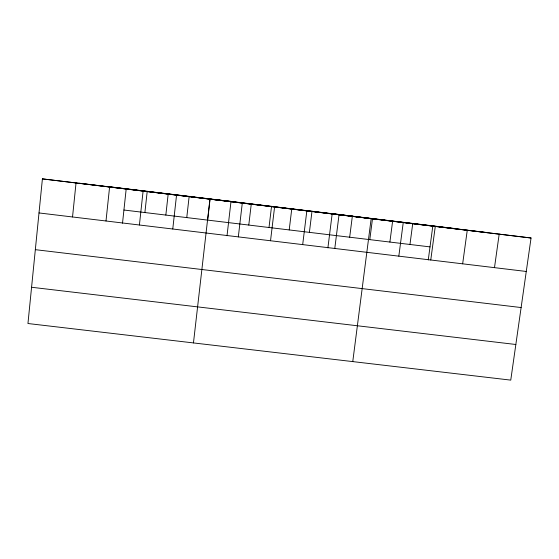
<?xml version="1.0" encoding="UTF-8"?>
<svg xmlns="http://www.w3.org/2000/svg" width="559" height="559" viewBox="0 0 559 559"><rect width="100%" height="100%" fill="white"/><g stroke="black" fill="none" stroke-linecap="round" stroke-linejoin="round"><path stroke-width="0.84" d="M42.407 178.88L27.95 323.521L510.758 380.12L531.05 238.001L42.407 178.88L531.05 238.001M72.53 216.969L76.031 182.954M106 220.987L109.592 187.013M122.512 223.209L126.215 188.704M139.408 225.004L143.104 191.066M144.893 212.553L147.22 191.241M165.841 215.075L168.203 193.784M172.766 229.008L176.546 195.112M186.762 217.598L189.166 196.321M193.463 342.926L209.939 199.151L231.014 201.38L227.017 235.758M207.662 220.113L210.1 198.85M238.323 236.883L242.292 203.064M248.783 225.067L251.291 203.839M269.005 227.499L271.548 206.285M270.528 240.747L274.588 206.977M289.206 229.931L291.784 208.738M302.685 244.611L306.835 210.876M309.386 232.362L311.999 211.183M327.902 247.875L332.193 213.629L371.162 218.66L352.764 361.596M334.785 248.469L339.027 214.768M349.675 237.219L352.366 216.067M369.792 239.636L372.518 218.506M389.889 242.061L392.649 220.938M398.826 256.162L403.249 222.538M409.964 244.479L412.759 223.376M428.264 259.928L432.841 225.801M430.765 259.998L435.279 226.416M462.656 263.827L467.254 230.287M494.491 267.649L499.18 234.144M35.336 249.67L521.121 307.548M31.577 287.263L515.845 344.491M106.469 186.392L456.067 228.687M79.315 183.205L487.916 232.649M123.93 210.023L430.018 246.889M39.004 212.944L526.271 271.464"/></g></svg>
